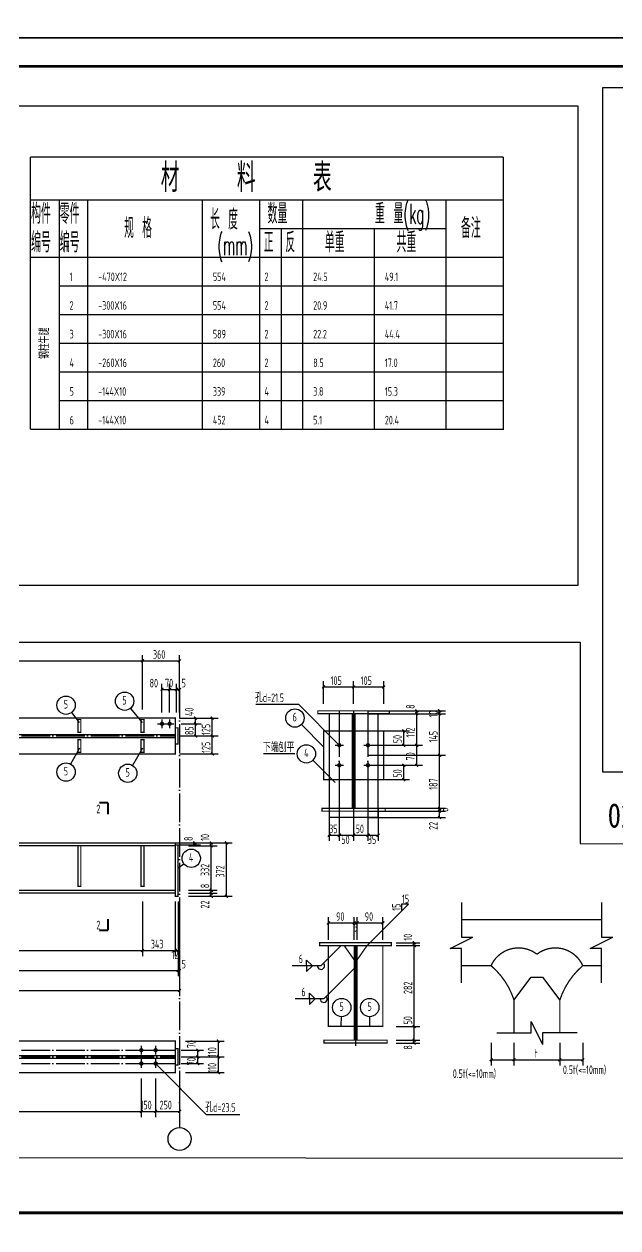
# Model space of a CAD drawing. Extents: x 10220221 to 10320221, y -710711 to -416711.
# Drawn here: x 10243650 to 10264371, y -584241 to -542236 of the extents above; entities that cross this region are included whole.
import ezdxf
from ezdxf.lldxf.tags import DXFTag

# ---------------------------------------------------------------- set-up
doc = ezdxf.new("R2010")
doc.units = 0
doc.header["$LTSCALE"] = 1000
doc.header["$MEASUREMENT"] = 0
doc.linetypes.add('2', pattern=[5, 1.5, -1, 1.5, -1])
doc.linetypes.add('DOTE', pattern=[2.42, 2, -0.2, 0.02, -0.2])
for name, color, linetype in [('10', 253, 'Continuous'), ('13', 253, 'Continuous'), ('320', 2, 'Continuous'), ('330', 253, '2'), ('DOTE', 1, 'DOTE'), ('PUB_TEXT', 7, 'Continuous'), ('PUB_TITLE', 4, 'Continuous'), ('尺寸标注', 253, 'Continuous'), ('焊缝标注', 253, 'Continuous'), ('编号标注', 253, 'Continuous'), ('螺栓孔标注', 253, 'Continuous'), ('附图框', 251, 'Continuous')]:
    doc.layers.add(name, color=color, linetype=linetype)
doc.styles.add('BIANHAO', font='SIMHEI.TTF', dxfattribs={"width": 0.8})
doc.styles.add('HZ', font='txt', dxfattribs={"width": 0.7, "height": 5, "bigfont": 'STF:宋体'})
doc.styles.add('TSSD', font='tssdeng.shx', dxfattribs={"width": 0.7, "height": 300, "bigfont": 'tssdchn.shx'})
tags = doc.linetypes.add('DASH', pattern=[0.35, 0.25, -0.1]).pattern_tags.tags
tags[6:7] = [DXFTag(74, 4), DXFTag(75, 0), DXFTag(340, '0'), DXFTag(46, 1.0), DXFTag(50, 0.0), DXFTag(44, 0.0), DXFTag(45, 0.0)]
tags[4:5] = [DXFTag(74, 4), DXFTag(75, 0), DXFTag(340, '0'), DXFTag(46, 1.0), DXFTag(50, 0.0), DXFTag(44, 0.0), DXFTag(45, 0.0)]

msp = doc.modelspace()

# ---------------------------------------------------------------- linework, layer by layer
at = {"layer": '10', "color": 253, "linetype": 'ByBlock'}
for p, q in [((10256819, -573189), (10257066, -572941)), ((10257066, -572941), (10256819, -572941)), ((10256819, -572941), (10256819, -573189)), ((10255619, -574389), (10256819, -573189))]:
    msp.add_line(p, q, dxfattribs=at)
at = {"layer": '10', "linetype": 'ByBlock', "const_width": 70}
for points in [[(10246581, -569407), (10246281, -569407)], [(10246581, -569407), (10246581, -569807)], [(10246581, -573857), (10246581, -573457)], [(10246581, -573857), (10246281, -573857)]]:
    msp.add_lwpolyline(points, dxfattribs=at)
at = {"layer": '13', "color": 253, "linetype": 'ByBlock'}
for p, q in [((10244869, -548374), (10244869, -549374)), ((10245869, -548374), (10245869, -549374)), ((10249869, -548374), (10249869, -549374)), ((10251869, -548374), (10251869, -549374)), ((10253369, -548374), (10253369, -549374)), ((10258369, -548374), (10258369, -549374)), ((10244869, -549374), (10244869, -550374)), ((10245869, -549374), (10245869, -550374)), ((10249869, -549374), (10249869, -550374)), ((10251869, -549374), (10258369, -549374)), ((10251869, -549374), (10251869, -550374)), ((10252619, -549374), (10252619, -550374)), ((10253369, -549374), (10253369, -550374)), ((10255869, -549374), (10255869, -550374)), ((10258369, -549374), (10258369, -550374)), ((10258369, -549374), (10258369, -550374)), ((10243869, -550374), (10260369, -550374)), ((10244869, -550374), (10244869, -556374)), ((10244869, -550374), (10258369, -550374)), ((10245869, -550374), (10245869, -556374)), ((10249869, -550374), (10249869, -556374)), ((10251869, -550374), (10251869, -556374)), ((10252619, -550374), (10252619, -556374)), ((10253369, -550374), (10253369, -556374)), ((10255869, -550374), (10255869, -556374)), ((10258369, -550374), (10258369, -556374)), ((10258369, -550374), (10258369, -556374)), ((10258369, -550374), (10260369, -550374)), ((10244869, -551374), (10258369, -551374)), ((10258369, -551374), (10260369, -551374)), ((10244869, -552374), (10258369, -552374)), ((10258369, -552374), (10260369, -552374)), ((10244869, -553374), (10258369, -553374)), ((10258369, -553374), (10260369, -553374)), ((10244869, -554374), (10258369, -554374)), ((10258369, -554374), (10260369, -554374)), ((10244869, -555374), (10258369, -555374)), ((10258369, -555374), (10260369, -555374)), ((10244869, -556374), (10258369, -556374)), ((10258369, -556374), (10260369, -556374))]:
    msp.add_line(p, q, dxfattribs=at)
at = {"layer": '13', "const_width": 45}
for points in [[(10243869, -546874), (10260369, -546874)], [(10243869, -546874), (10243869, -548374)], [(10260369, -546874), (10260369, -548374)], [(10243869, -548374), (10260369, -548374)], [(10243869, -548374), (10243869, -549374)], [(10260369, -548374), (10260369, -549374)], [(10243869, -549374), (10243869, -550374)], [(10260369, -549374), (10260369, -550374)], [(10243869, -550374), (10260369, -550374)], [(10243869, -550374), (10243869, -556374)], [(10243869, -556374), (10260369, -556374), (10260369, -550374)]]:
    msp.add_lwpolyline(points, dxfattribs=at)
at = {"layer": '320', "color": 253, "linetype": 'DASH', "ltscale": 0.5}
for p, q in [((10229038, -567026), (10248925, -567026)), ((10229038, -567126), (10248925, -567126)), ((10229038, -578222), (10248925, -578222)), ((10229038, -578322), (10248925, -578322))]:
    msp.add_line(p, q, dxfattribs=at)
at = {"layer": '320', "color": 253, "linetype": 'ByBlock'}
msp.add_line((10253100, -567699), (10252000, -567699), dxfattribs=at)
at = {"layer": '320', "color": 2, "linetype": 'ByBlock'}
for p, q in [((10260745, -576290), (10261345, -575490)), ((10261345, -575490), (10261745, -575490)), ((10261745, -575490), (10262345, -576290))]:
    msp.add_line(p, q, dxfattribs=at)
at = {"layer": '320', "linetype": 'ByBlock', "const_width": 45}
for points in [[(10253900, -566199), (10256400, -566199), (10256400, -566299), (10253900, -566299), (10253900, -566199)], [(10229038, -566451), (10248925, -566451), (10248925, -567701), (10229038, -567701), (10229038, -566451)], [(10245531, -566501), (10245631, -566501), (10245631, -566951), (10245531, -566951), (10245531, -566501)], [(10247731, -566501), (10247831, -566501), (10247831, -566951), (10247731, -566951), (10247731, -566501)], [(10254300, -566299), (10256000, -566299), (10256000, -569919), (10254300, -569919), (10254300, -566299)], [(10254300, -566299), (10256000, -566299)], [(10255100, -566299), (10255200, -566299), (10255200, -569599), (10255100, -569599), (10255100, -566299)], [(10248925, -566792), (10249025, -566792), (10249025, -567359), (10248925, -567359), (10248925, -566792)], [(10254100, -566899), (10256200, -566899), (10256200, -568599), (10254100, -568599), (10254100, -566899)], [(10254300, -566899), (10254300, -568599)], [(10256000, -566899), (10256000, -568599)], [(10245531, -567201), (10245631, -567201), (10245631, -567651), (10245531, -567651), (10245531, -567201)], [(10247731, -567201), (10247831, -567201), (10247831, -567651), (10247731, -567651), (10247731, -567201)], [(10254050, -569599), (10256250, -569599), (10256250, -569699), (10254050, -569699), (10254050, -569599)], [(10229038, -570807), (10248925, -570807), (10248925, -570907), (10229038, -570907), (10229038, -570807)], [(10245531, -570907), (10245631, -570907), (10245631, -572317), (10245531, -572317), (10245531, -570907)], [(10247731, -570907), (10247831, -570907), (10247831, -572317), (10247731, -572317), (10247731, -570907)], [(10248925, -570877), (10249025, -570877), (10249025, -572667), (10248925, -572667), (10248925, -570877)], [(10229038, -572457), (10248925, -572457), (10248925, -572557), (10229038, -572557), (10229038, -572457)], [(10253969, -574289), (10256469, -574289), (10256469, -574389), (10253969, -574389), (10253969, -574289)], [(10254269, -574389), (10254819, -574389), (10255169, -574889), (10255169, -577209), (10254269, -577209), (10254269, -574389)], [(10255169, -574389), (10255269, -574389), (10255269, -577689), (10255169, -577689), (10255169, -574389)], [(10255269, -574889), (10255619, -574389), (10256169, -574389), (10256169, -577209), (10255269, -577209), (10255269, -574889)], [(10229038, -577722), (10248925, -577722), (10248925, -578822), (10229038, -578822), (10229038, -577722)], [(10248925, -577988), (10249025, -577988), (10249025, -578555), (10248925, -578555), (10248925, -577988)], [(10254119, -577689), (10256319, -577689), (10256319, -577789), (10254119, -577789), (10254119, -577689)]]:
    msp.add_lwpolyline(points, dxfattribs=at)
at = {"layer": '330', "linetype": 'DOTE', "ltscale": 0.5}
for p, q in [((10249075, -565451), (10249075, -580735)), ((10229038, -567076), (10248925, -567076)), ((10229038, -578038), (10248925, -578038)), ((10229038, -578272), (10248925, -578272)), ((10229038, -578505), (10248925, -578505))]:
    msp.add_line(p, q, dxfattribs=at)
at = {"layer": '330', "linetype": 'ByBlock'}
for p, q in [((10255150, -566199), (10255150, -569699)), ((10258912, -572890), (10258912, -574090)), ((10263799, -572890), (10263799, -574090)), ((10258512, -574490), (10259312, -574090)), ((10258912, -574090), (10259312, -574090)), ((10263399, -574490), (10264199, -574090)), ((10263799, -574090), (10264199, -574090)), ((10255219, -574389), (10255219, -577889)), ((10258912, -574490), (10258512, -574490)), ((10258912, -575690), (10258912, -574490)), ((10263799, -574490), (10263399, -574490)), ((10263799, -575690), (10263799, -574490)), ((10261345, -577439), (10261345, -577039)), ((10261345, -577039), (10261745, -577839)), ((10260145, -577439), (10261345, -577439)), ((10262945, -577439), (10261745, -577439)), ((10261745, -577439), (10261745, -577839))]:
    msp.add_line(p, q, dxfattribs=at)
at = {"layer": '330', "color": 2, "linetype": 'ByBlock', "const_width": 45}
for points in [[(10258912, -573490), (10263799, -573490)], [(10258912, -575090), (10259945, -575090)], [(10263145, -575090), (10263799, -575090)], [(10260745, -576290), (10260745, -577439)], [(10262345, -576290), (10262345, -577439)]]:
    msp.add_lwpolyline(points, dxfattribs=at)
at = {"layer": '330', "linetype": 'ByBlock', "const_width": 45}
for points in [[(10261545, -574690, 0.485071), (10259945, -575090, 0.485071)], [(10263145, -575090, 0.485071), (10261545, -574690, 0.485071)], [(10260745, -576290, 0.138675), (10259945, -575090, 0.138675)], [(10263145, -575090, 0.138675), (10262345, -576290, 0.138675)]]:
    msp.add_lwpolyline(points, format="xyb", dxfattribs=at)
at = {"layer": '330', "linetype": 'ByBlock'}
msp.add_circle((10249075, -581135), 400, dxfattribs=at)
at = {"layer": 'DOTE', "ltscale": 0.8}
for p, q in [((10254650, -566199), (10254650, -569699)), ((10255650, -566199), (10255650, -569699))]:
    msp.add_line(p, q, dxfattribs=at)
at = {"layer": 'PUB_TITLE'}
for points in [[(10220221, -542711), (10320221, -542711), (10320221, -500711), (10220221, -500711)], [(10220221, -584711), (10320221, -584711), (10320221, -542711), (10220221, -542711)]]:
    msp.add_lwpolyline(points, close=True, dxfattribs=at)
at = {"layer": 'PUB_TITLE', "const_width": 100}
msp.add_lwpolyline([(10222721, -583711), (10319221, -583711), (10319221, -543711), (10222721, -543711)], close=True, dxfattribs=at)
at = {"layer": '尺寸标注', "linetype": 'ByBlock'}
for p, q in [((10230181, -564451), (10247781, -564451)), ((10247781, -566151), (10247781, -564251)), ((10247781, -566151), (10247781, -564251)), ((10247781, -564451), (10249075, -564451)), ((10249075, -566151), (10249075, -564251)), ((10248461, -566251), (10248461, -565251)), ((10248728, -566251), (10248728, -565251)), ((10248728, -566251), (10248728, -565251)), ((10248965, -566251), (10248965, -565251)), ((10248965, -566251), (10248965, -565251)), ((10249075, -566251), (10249075, -565251)), ((10254100, -565952), (10254100, -565165)), ((10254100, -565365), (10255150, -565365)), ((10255150, -565952), (10255150, -565165)), ((10255150, -565365), (10256200, -565365)), ((10256200, -565952), (10256200, -565165)), ((10248461, -565451), (10248728, -565451)), ((10248728, -565451), (10248965, -565451)), ((10248965, -565451), (10249075, -565451)), ((10255650, -566199), (10257550, -566199)), ((10255650, -566199), (10258350, -566199)), ((10257350, -566299), (10257350, -566199)), ((10258150, -566299), (10258150, -566199)), ((10249078, -566451), (10250418, -566451)), ((10249133, -566451), (10249834, -566451)), ((10249634, -566651), (10249634, -566451)), ((10250218, -567076), (10250218, -566451)), ((10255650, -566299), (10257550, -566299)), ((10255650, -566299), (10257550, -566299)), ((10255650, -566299), (10258350, -566299)), ((10255650, -566299), (10258350, -566299)), ((10257350, -567399), (10257350, -566299)), ((10258150, -567749), (10258150, -566299)), ((10249133, -566651), (10249834, -566651)), ((10249634, -567076), (10249634, -566651)), ((10256200, -566899), (10257100, -566899)), ((10256900, -567399), (10256900, -566899)), ((10249078, -567076), (10250418, -567076)), ((10249133, -567076), (10249834, -567076)), ((10250218, -567701), (10250218, -567076)), ((10255650, -567399), (10257550, -567399)), ((10255650, -567399), (10257550, -567399)), ((10256200, -567399), (10257100, -567399)), ((10257350, -568099), (10257350, -567399)), ((10249078, -567701), (10250418, -567701)), ((10255650, -567749), (10258350, -567749)), ((10255650, -567749), (10258350, -567749)), ((10258150, -569599), (10258150, -567749)), ((10255650, -568099), (10257550, -568099)), ((10256200, -568099), (10257100, -568099)), ((10256900, -568599), (10256900, -568099)), ((10256200, -568599), (10257100, -568599)), ((10254300, -569579), (10254300, -570737)), ((10254650, -569579), (10254650, -570737)), ((10254650, -569579), (10254650, -570737)), ((10255150, -569579), (10255150, -570737)), ((10255150, -569579), (10255150, -570737)), ((10255650, -569579), (10255650, -570737)), ((10255650, -569579), (10255650, -570737)), ((10256000, -569579), (10256000, -570737)), ((10255650, -569599), (10258350, -569599)), ((10255650, -569599), (10258350, -569599)), ((10255650, -569699), (10258350, -569699)), ((10255650, -569699), (10258350, -569699)), ((10255650, -569919), (10258350, -569919)), ((10258150, -569699), (10258150, -569599)), ((10258150, -569919), (10258150, -569699)), ((10248906, -570807), (10249806, -570807)), ((10249386, -570807), (10250383, -570807)), ((10249606, -570877), (10249606, -570807)), ((10249768, -570807), (10250912, -570807)), ((10250183, -570907), (10250183, -570807)), ((10250712, -572667), (10250712, -570807)), ((10254300, -570537), (10254650, -570537)), ((10254650, -570537), (10255150, -570537)), ((10255150, -570537), (10255650, -570537)), ((10255650, -570537), (10256000, -570537)), ((10248906, -570877), (10249806, -570877)), ((10249386, -570907), (10250383, -570907)), ((10250183, -572457), (10250183, -570907)), ((10249386, -572457), (10250383, -572457)), ((10250183, -572557), (10250183, -572457)), ((10247781, -572857), (10247781, -574757)), ((10247781, -572857), (10247781, -574757)), ((10248925, -572857), (10248925, -574757)), ((10248925, -572857), (10248925, -574757)), ((10249025, -572857), (10249025, -574757)), ((10249386, -572557), (10250383, -572557)), ((10249386, -572667), (10250383, -572667)), ((10249768, -572667), (10250912, -572667)), ((10250183, -572667), (10250183, -572557)), ((10249025, -573557), (10249025, -575457)), ((10249025, -573557), (10249025, -575457)), ((10249075, -573557), (10249075, -575457)), ((10254269, -574189), (10254269, -573398)), ((10254269, -573598), (10255169, -573598)), ((10255169, -574189), (10255169, -573398)), ((10255169, -573598), (10255269, -573598)), ((10255269, -574189), (10255269, -573398)), ((10255269, -573598), (10256169, -573598)), ((10256169, -574189), (10256169, -573398)), ((10230181, -574557), (10247781, -574557)), ((10247781, -574557), (10248925, -574557)), ((10248925, -574557), (10249025, -574557)), ((10249075, -574257), (10249075, -576157)), ((10256633, -574289), (10257464, -574289)), ((10256633, -574389), (10257464, -574389)), ((10257264, -574389), (10257264, -574289)), ((10257264, -577209), (10257264, -574389)), ((10228938, -575257), (10249025, -575257)), ((10249025, -575257), (10249075, -575257)), ((10228888, -575957), (10249075, -575957)), ((10256633, -577209), (10257464, -577209)), ((10257264, -577689), (10257264, -577209)), ((10249280, -577722), (10250630, -577722)), ((10250430, -578272), (10250430, -577722)), ((10256633, -577689), (10257464, -577689)), ((10256633, -577789), (10257464, -577789)), ((10257264, -577789), (10257264, -577689)), ((10259945, -577786), (10259945, -578572)), ((10260745, -577786), (10260745, -578572)), ((10262345, -577786), (10262345, -578572)), ((10263145, -577786), (10263145, -578572)), ((10249129, -578038), (10249910, -578038)), ((10249129, -578272), (10249910, -578272)), ((10249280, -578272), (10250630, -578272)), ((10249710, -578272), (10249710, -578038)), ((10249710, -578505), (10249710, -578272)), ((10250430, -578822), (10250430, -578272)), ((10259945, -578372), (10260745, -578372)), ((10260745, -578372), (10262345, -578372)), ((10262345, -578372), (10263145, -578372)), ((10249129, -578505), (10249910, -578505)), ((10249280, -578822), (10250630, -578822)), ((10247741, -579022), (10247741, -580373)), ((10247741, -579022), (10247741, -580373)), ((10248241, -579022), (10248241, -580373)), ((10248241, -579022), (10248241, -580373)), ((10249075, -579022), (10249075, -580373)), ((10230221, -580173), (10247741, -580173)), ((10247741, -580173), (10248241, -580173)), ((10248241, -580173), (10249075, -580173))]:
    msp.add_line(p, q, dxfattribs=at)
at = {"layer": '尺寸标注', "linetype": 'ByBlock', "const_width": 45}
for points in [[(10247731, -564501), (10247831, -564401)], [(10247731, -564501), (10247831, -564401)], [(10249025, -564501), (10249125, -564401)], [(10248411, -565501), (10248511, -565401)], [(10248678, -565501), (10248778, -565401)], [(10248678, -565501), (10248778, -565401)], [(10248915, -565501), (10249015, -565401)], [(10248915, -565501), (10249015, -565401)], [(10249025, -565501), (10249125, -565401)], [(10254050, -565415), (10254150, -565315)], [(10255100, -565415), (10255200, -565315)], [(10256150, -565415), (10256250, -565315)], [(10257300, -566149), (10257400, -566249)], [(10257300, -566249), (10257400, -566349)], [(10257300, -566249), (10257400, -566349)], [(10258100, -566149), (10258200, -566249)], [(10258100, -566249), (10258200, -566349)], [(10258100, -566249), (10258200, -566349)], [(10249584, -566401), (10249684, -566501)], [(10249584, -566601), (10249684, -566701)], [(10250168, -566401), (10250268, -566501)], [(10249584, -567026), (10249684, -567126)], [(10250168, -567026), (10250268, -567126)], [(10256850, -566849), (10256950, -566949)], [(10256850, -567349), (10256950, -567449)], [(10257300, -567349), (10257400, -567449)], [(10257300, -567349), (10257400, -567449)], [(10250168, -567651), (10250268, -567751)], [(10258100, -567699), (10258200, -567799)], [(10258100, -567699), (10258200, -567799)], [(10256850, -568049), (10256950, -568149)], [(10257300, -568049), (10257400, -568149)], [(10256850, -568549), (10256950, -568649)], [(10258100, -569549), (10258200, -569649)], [(10258100, -569549), (10258200, -569649)], [(10258100, -569649), (10258200, -569749)], [(10258100, -569649), (10258200, -569749)], [(10258100, -569869), (10258200, -569969)], [(10249556, -570757), (10249656, -570857)], [(10249556, -570827), (10249656, -570927)], [(10250133, -570757), (10250233, -570857)], [(10250133, -570857), (10250233, -570957)], [(10250662, -570757), (10250762, -570857)], [(10254250, -570587), (10254350, -570487)], [(10254600, -570587), (10254700, -570487)], [(10254600, -570587), (10254700, -570487)], [(10255100, -570587), (10255200, -570487)], [(10255100, -570587), (10255200, -570487)], [(10255600, -570587), (10255700, -570487)], [(10255600, -570587), (10255700, -570487)], [(10255950, -570587), (10256050, -570487)], [(10250133, -572407), (10250233, -572507)], [(10250133, -572507), (10250233, -572607)], [(10250133, -572617), (10250233, -572717)], [(10250662, -572617), (10250762, -572717)], [(10254219, -573648), (10254319, -573548)], [(10255119, -573648), (10255219, -573548)], [(10255219, -573648), (10255319, -573548)], [(10256119, -573648), (10256219, -573548)], [(10247731, -574607), (10247831, -574507)], [(10247731, -574607), (10247831, -574507)], [(10248875, -574607), (10248975, -574507)], [(10248875, -574607), (10248975, -574507)], [(10248975, -574607), (10249075, -574507)], [(10257214, -574239), (10257314, -574339)], [(10257214, -574339), (10257314, -574439)], [(10248975, -575307), (10249075, -575207)], [(10248975, -575307), (10249075, -575207)], [(10249025, -575307), (10249125, -575207)], [(10249025, -576007), (10249125, -575907)], [(10257214, -577159), (10257314, -577259)], [(10249660, -577988), (10249760, -578088)], [(10250380, -577672), (10250480, -577772)], [(10257214, -577639), (10257314, -577739)], [(10257214, -577739), (10257314, -577839)], [(10249660, -578222), (10249760, -578322)], [(10250380, -578222), (10250480, -578322)], [(10259895, -578422), (10259995, -578322)], [(10260695, -578422), (10260795, -578322)], [(10262295, -578422), (10262395, -578322)], [(10263095, -578422), (10263195, -578322)], [(10249660, -578455), (10249760, -578555)], [(10250380, -578772), (10250480, -578872)], [(10247691, -580223), (10247791, -580123)], [(10247691, -580223), (10247791, -580123)], [(10248191, -580223), (10248291, -580123)], [(10248191, -580223), (10248291, -580123)], [(10249025, -580223), (10249125, -580123)]]:
    msp.add_lwpolyline(points, dxfattribs=at)
at = {"layer": '焊缝标注', "linetype": 'ByBlock'}
for p, q in [((10254719, -574389), (10254010, -575094)), ((10253710, -575094), (10253510, -574894)), ((10253510, -575094), (10253510, -574894)), ((10254010, -575094), (10253010, -575094)), ((10253710, -575094), (10253510, -575294)), ((10253510, -575094), (10253510, -575294)), ((10255169, -575189), (10254106, -576247)), ((10254106, -576247), (10253106, -576247)), ((10253806, -576247), (10253606, -576047)), ((10253606, -576247), (10253606, -576047)), ((10253806, -576247), (10253606, -576447)), ((10253606, -576247), (10253606, -576447))]:
    msp.add_line(p, q, dxfattribs=at)
at = {"layer": '焊缝标注', "linetype": 'ByBlock', "const_width": 75}
for points in [[(10248499, -566651, 1), (10248424, -566651, 1), (10248499, -566651, 1)], [(10248499, -566651, 1), (10248424, -566651, 1), (10248499, -566651, 1)], [(10248765, -566651, 1), (10248690, -566651, 1), (10248765, -566651, 1)], [(10248765, -566651, 1), (10248690, -566651, 1), (10248765, -566651, 1)], [(10254687, -567399, 1), (10254612, -567399, 1), (10254687, -567399, 1)], [(10254687, -567399, 1), (10254612, -567399, 1), (10254687, -567399, 1)], [(10255687, -567399, 1), (10255612, -567399, 1), (10255687, -567399, 1)], [(10255687, -567399, 1), (10255612, -567399, 1), (10255687, -567399, 1)], [(10254687, -568099, 1), (10254612, -568099, 1), (10254687, -568099, 1)], [(10254687, -568099, 1), (10254612, -568099, 1), (10254687, -568099, 1)], [(10255687, -568099, 1), (10255612, -568099, 1), (10255687, -568099, 1)], [(10255687, -568099, 1), (10255612, -568099, 1), (10255687, -568099, 1)], [(10247779, -578038, 1), (10247704, -578038, 1), (10247779, -578038, 1)], [(10247779, -578038, 1), (10247704, -578038, 1), (10247779, -578038, 1)], [(10248279, -578038, 1), (10248204, -578038, 1), (10248279, -578038, 1)], [(10248279, -578038, 1), (10248204, -578038, 1), (10248279, -578038, 1)], [(10247779, -578505, 1), (10247704, -578505, 1), (10247779, -578505, 1)], [(10247779, -578505, 1), (10247704, -578505, 1), (10247779, -578505, 1)], [(10248279, -578505, 1), (10248204, -578505, 1), (10248279, -578505, 1)], [(10248279, -578505, 1), (10248204, -578505, 1), (10248279, -578505, 1)]]:
    msp.add_lwpolyline(points, format="xyb", dxfattribs=at)
at = {"layer": '焊缝标注', "linetype": 'ByBlock'}
for centre in [(10254010, -575094), (10254106, -576247)]:
    msp.add_arc(centre, 125, 180, 44.8859, dxfattribs=at)
for points in [[(10254719, -574389), (10254637, -574449), (10254658, -574470)], [(10255169, -575189), (10255087, -575249), (10255108, -575270)]]:
    msp.add_solid(points, dxfattribs=at)
at = {"layer": '编号标注', "linetype": 'ByBlock'}
for p, q in [((10247781, -566601), (10247365, -566106)), ((10245581, -566601), (10245311, -566253)), ((10248461, -566501), (10248461, -566801)), ((10248728, -566501), (10248728, -566801)), ((10248311, -566651), (10248611, -566651)), ((10248578, -566651), (10248878, -566651)), ((10254100, -567449), (10253326, -566675)), ((10254500, -567399), (10254800, -567399)), ((10254650, -567249), (10254650, -567549)), ((10255500, -567399), (10255800, -567399)), ((10255650, -567249), (10255650, -567549)), ((10245581, -567501), (10245271, -568057)), ((10247781, -567501), (10247431, -568102)), ((10254500, -568699), (10253726, -567925)), ((10254500, -568099), (10254800, -568099)), ((10254650, -567949), (10254650, -568249)), ((10255500, -568099), (10255800, -568099)), ((10255650, -567949), (10255650, -568249)), ((10249025, -571682), (10249225, -571533)), ((10254719, -577179), (10254727, -576870)), ((10255719, -577179), (10255715, -576870)), ((10247741, -577888), (10247741, -578188)), ((10248241, -577888), (10248241, -578188)), ((10247591, -578038), (10247891, -578038)), ((10247741, -578355), (10247741, -578655)), ((10248091, -578038), (10248391, -578038)), ((10248241, -578355), (10248241, -578655)), ((10247591, -578505), (10247891, -578505)), ((10248091, -578505), (10248391, -578505))]:
    msp.add_line(p, q, dxfattribs=at)
at = {"layer": '编号标注', "linetype": 'ByBlock', "const_width": 10}
for points in [[(10245586, -566601, 1), (10245576, -566601, 1), (10245586, -566601, 1)], [(10247786, -566601, 1), (10247776, -566601, 1), (10247786, -566601, 1)], [(10254105, -567449, 1), (10254095, -567449, 1), (10254105, -567449, 1)], [(10245586, -567501, 1), (10245576, -567501, 1), (10245586, -567501, 1)], [(10247786, -567501, 1), (10247776, -567501, 1), (10247786, -567501, 1)], [(10254505, -568699, 1), (10254495, -568699, 1), (10254505, -568699, 1)], [(10249030, -571682, 1), (10249020, -571682, 1), (10249030, -571682, 1)], [(10254724, -577179, 1), (10254714, -577179, 1), (10254724, -577179, 1)], [(10255724, -577179, 1), (10255714, -577179, 1), (10255724, -577179, 1)]]:
    msp.add_lwpolyline(points, format="xyb", dxfattribs=at)
at = {"layer": '编号标注', "linetype": 'ByBlock'}
for centre in [(10245115, -566001), (10247159, -565862), (10253100, -566449), (10253500, -567699), (10245115, -568336), (10247270, -568378), (10249482, -571343), (10254735, -576550), (10255712, -576550)]:
    msp.add_circle(centre, 320, dxfattribs=at)
at = {"layer": '螺栓孔标注', "linetype": 'ByBlock'}
for p, q in [((10253237, -565983), (10251737, -565983)), ((10254650, -567399), (10253237, -565983)), ((10248241, -578505), (10250004, -580278)), ((10250004, -580278), (10251176, -580278))]:
    msp.add_line(p, q, dxfattribs=at)
at = {"layer": '螺栓孔标注', "linetype": 'ByBlock', "const_width": 10}
for points in [[(10254655, -567399, 1), (10254645, -567399, 1), (10254655, -567399, 1)], [(10248246, -578505, 1), (10248236, -578505, 1), (10248246, -578505, 1)]]:
    msp.add_lwpolyline(points, format="xyb", dxfattribs=at)
at = {"layer": '附图框'}
msp.add_line((10263051, -570830), (10282090, -570882), dxfattribs=at)
for points in [[(10263843, -544452), (10309644, -544452), (10309644, -568342), (10263843, -568335)], [(10224336, -545094), (10262976, -545094), (10262976, -561822), (10224336, -561822)]]:
    msp.add_lwpolyline(points, close=True, dxfattribs=at)
msp.add_lwpolyline([(10282090, -581834), (10224862, -581781), (10224862, -563803), (10263051, -563803), (10263051, -570830)], dxfattribs=at)

# ---------------------------------------------------------------- texts
at = {"layer": '10', "linetype": 'ByBlock', "style": 'TSSD', "width": 0.7}
for p in [(10246173, -569772), (10246173, -573822)]:
    msp.add_text('2', height=300, dxfattribs=at).set_placement(p)
at = {"layer": '10', "color": 253, "linetype": 'ByBlock', "style": 'TSSD', "width": 0.7}
msp.add_text('15', height=300, rotation=90, dxfattribs=at).set_placement((10256789, -573173))
msp.add_text('15', height=300, dxfattribs=at).set_placement((10256834, -572912))
at = {"layer": '13'}
for s, height, style, width, p in [('材   料   表', 1000, 'HZ', 0.688477, (10248419, -548094)), ('构件', 700, 'HZ', 0.470843, (10243894, -549203)), ('零件', 700, 'HZ', 0.470843, (10244894, -549203)), ('数量', 700, 'HZ', 0.470843, (10252144, -549203)), ('重 量(kg)', 700, 'HZ', 0.488281, (10255894, -549203)), ('规 格', 700, 'HZ', 0.477121, (10247144, -549703)), ('长 度', 700, 'HZ', 0.477123, (10250144, -549403)), ('备注', 700, 'HZ', 0.470843, (10258894, -549703)), ('编号', 700, 'HZ', 0.470843, (10243894, -550203)), ('编号', 700, 'HZ', 0.470843, (10244894, -550203)), ('(mm)', 700, 'HZ', 0.470843, (10250394, -550303)), ('正', 700, 'HZ', 0.439453, (10252019, -550203)), ('反', 700, 'HZ', 0.439453, (10252769, -550203)), ('单重', 700, 'HZ', 0.470843, (10254144, -550203)), ('共重', 700, 'HZ', 0.470843, (10256644, -550203)), ('1', 300, 'TSSD', 0.7, (10245239, -551204)), ('-470X12', 300, 'TSSD', 0.7, (10246239, -551204)), ('554', 300, 'TSSD', 0.7, (10250239, -551204)), ('2', 300, 'TSSD', 0.7, (10252039, -551204)), ('24.5', 300, 'TSSD', 0.7, (10253739, -551204)), ('49.1', 300, 'TSSD', 0.7, (10256239, -551204)), ('2', 300, 'TSSD', 0.7, (10245239, -552204)), ('-300X16', 300, 'TSSD', 0.7, (10246239, -552204)), ('554', 300, 'TSSD', 0.7, (10250239, -552204)), ('2', 300, 'TSSD', 0.7, (10252039, -552204)), ('20.9', 300, 'TSSD', 0.7, (10253739, -552204)), ('41.7', 300, 'TSSD', 0.7, (10256239, -552204)), ('3', 300, 'TSSD', 0.7, (10245239, -553204)), ('-300X16', 300, 'TSSD', 0.7, (10246239, -553204)), ('589', 300, 'TSSD', 0.7, (10250239, -553204)), ('2', 300, 'TSSD', 0.7, (10252039, -553204)), ('22.2', 300, 'TSSD', 0.7, (10253739, -553204)), ('44.4', 300, 'TSSD', 0.7, (10256239, -553204)), ('4', 300, 'TSSD', 0.7, (10245239, -554204)), ('-260X16', 300, 'TSSD', 0.7, (10246239, -554204)), ('260', 300, 'TSSD', 0.7, (10250239, -554204)), ('2', 300, 'TSSD', 0.7, (10252039, -554204)), ('8.5', 300, 'TSSD', 0.7, (10253739, -554204)), ('17.0', 300, 'TSSD', 0.7, (10256239, -554204)), ('5', 300, 'TSSD', 0.7, (10245239, -555204)), ('-144X10', 300, 'TSSD', 0.7, (10246239, -555204)), ('339', 300, 'TSSD', 0.7, (10250239, -555204)), ('4', 300, 'TSSD', 0.7, (10252039, -555204)), ('3.8', 300, 'TSSD', 0.7, (10253739, -555204)), ('15.3', 300, 'TSSD', 0.7, (10256239, -555204)), ('6', 300, 'TSSD', 0.7, (10245239, -556204)), ('-144X10', 300, 'TSSD', 0.7, (10246239, -556204)), ('452', 300, 'TSSD', 0.7, (10250239, -556204)), ('4', 300, 'TSSD', 0.7, (10252039, -556204)), ('5.1', 300, 'TSSD', 0.7, (10253739, -556204)), ('20.4', 300, 'TSSD', 0.7, (10256239, -556204))]:
    msp.add_text(s, height=height, dxfattribs=dict(at, style=style, width=width)).set_placement(p)
at = {"layer": '13', "style": 'TSSD', "width": 0.7}
msp.add_text('钢柱牛腿', height=300, rotation=90, dxfattribs=at).set_placement((10244520, -553920))
at = {"layer": '320', "color": 253, "linetype": 'ByBlock', "style": 'TSSD', "width": 0.7}
msp.add_text('下端刨平', height=300, dxfattribs=at).set_placement((10251989, -567633))
at = {"layer": 'PUB_TEXT', "style": 'BIANHAO', "width": 0.8}
msp.add_text('02', height=848.9, dxfattribs=at).set_placement((10264015, -570272))
at = {"layer": '尺寸标注', "linetype": 'ByBlock', "style": 'TSSD', "width": 0.7}
for s, p in [('360', (10248148, -564381)), ('80', (10248031, -565381)), ('70', (10248570, -565381)), ('5', (10249145, -565381)), ('105', (10254345, -565295)), ('105', (10255395, -565295)), ('35', (10254295, -570467)), ('50', (10255220, -570467)), ('50', (10254720, -570842)), ('35', (10255645, -570842)), ('90', (10254539, -573528)), ('90', (10255539, -573528)), ('6', (10255139, -573903)), ('343', (10248073, -574487)), ('12', (10248795, -574862)), ('5', (10249145, -575187)), ('t', (10261465, -578302)), ('0.5t(<=10mm)', (10258609, -579008)), ('0.5t(<=10mm)', (10262451, -578871)), ('150', (10247711, -580103)), ('250', (10248378, -580103))]:
    msp.add_text(s, height=300, dxfattribs=at).set_placement(p)
for s, p in [('40', (10249564, -566381)), ('8', (10257280, -566129)), ('10', (10258080, -566429)), ('85', (10249564, -567043)), ('125', (10250148, -567043)), ('50', (10256830, -567329)), ('112', (10257280, -567129)), ('145', (10258080, -567304)), ('125', (10250148, -567668)), ('70', (10257280, -567929)), ('50', (10256830, -568529)), ('187', (10258080, -568954)), ('8', (10258455, -569729)), ('22', (10258080, -570349)), ('8', (10249536, -570737)), ('10', (10250113, -570737)), ('332', (10250113, -571962)), ('372', (10250642, -572017)), ('8', (10250113, -572387)), ('22', (10250113, -573097)), ('10', (10257194, -574219)), ('282', (10257194, -576079)), ('50', (10257194, -577139)), ('70', (10249640, -577968)), ('110', (10250360, -578277)), ('8', (10257194, -578019)), ('70', (10249640, -578568)), ('110', (10250360, -578827))]:
    msp.add_text(s, height=300, rotation=90, dxfattribs=at).set_placement(p)
at = {"layer": '焊缝标注', "linetype": 'ByBlock', "style": 'TSSD', "width": 0.7}
for p in [(10253230, -575004), (10253326, -576157)]:
    msp.add_text('6', height=300, dxfattribs=at).set_placement(p)
at = {"layer": '编号标注', "linetype": 'ByBlock', "style": 'TSSD', "width": 0.7}
for s, p in [('5', (10247079, -565979)), ('5', (10245035, -566118)), ('6', (10253020, -566566)), ('4', (10253420, -567816)), ('5', (10245035, -568454)), ('5', (10247190, -568496)), ('4', (10249402, -571460)), ('5', (10254655, -576668)), ('5', (10255632, -576668))]:
    msp.add_text(s, height=300, dxfattribs=at).set_placement(p)
at = {"layer": '螺栓孔标注', "linetype": 'ByBlock', "style": 'TSSD', "width": 0.7}
for s, p in [('孔d=21.5', (10251707, -565893)), ('孔d=23.5', (10249974, -580188))]:
    msp.add_text(s, height=300, dxfattribs=at).set_placement(p)

doc.saveas('drawing.dxf')
